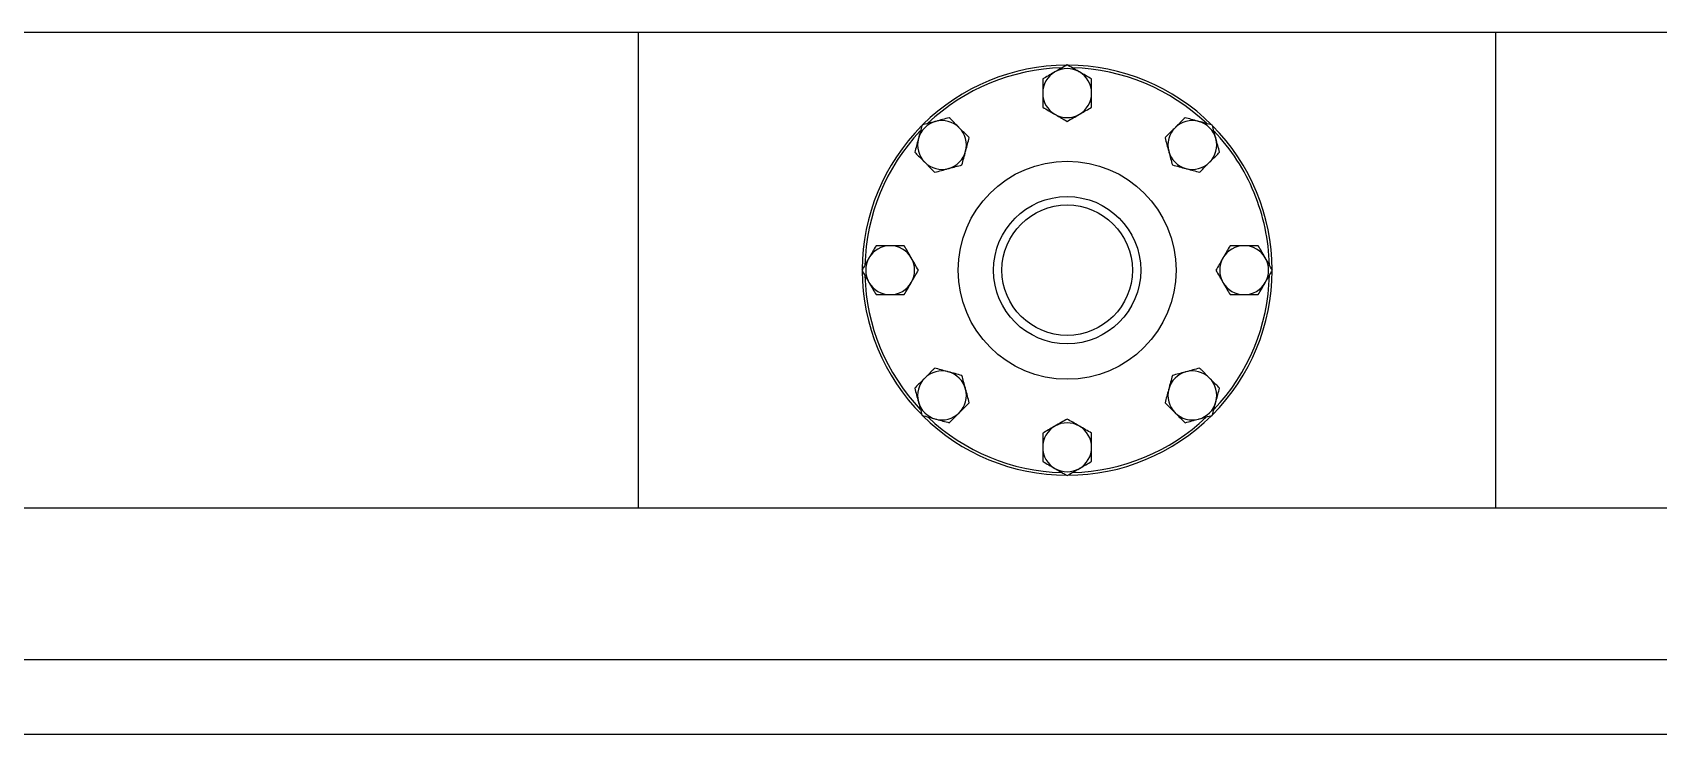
# Model space of a CAD drawing. Header units: inches. Extents: x 0.9 to 37.1, y -8.4 to 11.7.
# Drawn here: x 9.2246 to 9.6791, y 7.2959 to 7.4921 of the extents above; entities that cross this region are included whole.
import ezdxf

# ---------------------------------------------------------------- set-up
doc = ezdxf.new("R2010")
doc.units = ezdxf.units.IN
doc.header["$MEASUREMENT"] = 0

msp = doc.modelspace()

# ---------------------------------------------------------------- linework, layer by layer
at = {"color": 7, "linetype": 'Continuous', "lineweight": 25}
for p, q in [((9.394033023153545, 7.492065021404463), (9.169033023153547, 7.492065021404463)), ((9.633616356486879, 7.492065021404431), (9.394033023153545, 7.492065021404431)), ((9.394033023153545, 7.425658771404464), (9.394033023153545, 7.492065021404463)), ((9.394033023153545, 7.359252521404431), (9.394033023153545, 7.492065021404431)), ((9.858616356486879, 7.492065021404454), (9.633616356486879, 7.492065021404454)), ((9.633616356486879, 7.425658771404454), (9.633616356486879, 7.492065021404454)), ((9.633616356486879, 7.359252521404431), (9.633616356486879, 7.492065021404431)), ((9.394033023153545, 7.359252521404464), (9.394033023153545, 7.425658771404464)), ((9.633616356486879, 7.359252521404454), (9.633616356486879, 7.425658771404454)), ((9.169033023153547, 7.359252521404464), (9.394033023153545, 7.359252521404464)), ((9.394033023153545, 7.359252521404431), (9.633616356486879, 7.359252521404431)), ((9.633616356486879, 7.359252521404454), (9.858616356486879, 7.359252521404454)), ((10.16378604286049, 7.316775897388684), (8.86907167011327, 7.316775897388684)), ((10.15861635648688, 7.29594256405535), (8.874241356486884, 7.29594256405535))]:
    msp.add_line(p, q, dxfattribs=at)
for radius in [0.03046874999999966, 0.02058187053800041, 0.01822916666666688]:
    msp.add_circle((9.513824689820211, 7.425658771404431), radius, dxfattribs=at)
for centre, radius, start, end in [((9.513824689820211, 7.425658771404431), 0.0572916666666663, 90.23318464295807, 134.7394185399983), ((9.513824689820211, 7.425658771404431), 0.0565616797900264, 91.47562554522037, 133.4596596863263), ((9.513824689820211, 7.475137938071096), 0.006833333333333065, 60.00000000000129, 119.9999999999987), ((9.513824689820211, 7.425658771404431), 0.05729166666666763, 45.18830144895191, 89.74936010981259), ((9.513824689820211, 7.425658771404431), 0.05656167979002714, 46.5226839794093, 88.42044468870465), ((9.513824689820211, 7.475137938071096), 0.006833333333333065, 119.9999999999987, 180), ((9.513824689820211, 7.475137938071096), 0.006833333333333065, 0, 60.00000000000129), ((9.513824689820211, 7.475137938071096), 0.006833333333333065, 180, 240.0000000000021), ((9.513824689820211, 7.475137938071096), 0.006833333333333065, 299.9999999999995, 0), ((9.513824689820211, 7.475137938071096), 0.006833333333333065, 240.0000000000021, 299.9999999999995), ((9.513824689820211, 7.425658771404431), 0.05729166666666678, 135.2571816672273, 179.7535383308726), ((9.513824689820211, 7.425658771404431), 0.05656167979002606, 136.5477547677127, 178.5364527923946), ((9.478837635542753, 7.46064582568189), 0.006833333333333064, 104.9999999999921, 165.0000000000007), ((9.478837635542753, 7.46064582568189), 0.006833333333332834, 45.0000000000053, 104.9999999999921), ((9.478837635542753, 7.46064582568189), 0.00683333333333478, 345.0000000000053, 45.0000000000053), ((9.54881174409767, 7.46064582568189), 0.006833333333333839, 135.0000000000052, 195.0000000000001), ((9.54881174409767, 7.46064582568189), 0.006833333333333839, 74.99999999999447, 135.0000000000052), ((9.54881174409767, 7.46064582568189), 0.00683333333333478, 14.99999999999542, 74.99999999999447), ((9.513824689820211, 7.425658771404431), 0.05729166666666798, 0.148107606698369, 44.78589844929962), ((9.513824689820211, 7.425658771404431), 0.05656167979002783, 22.50000000001822, 43.42421540811257), ((9.478837635542753, 7.46064582568189), 0.006833333333334153, 165.0000000000007, 224.9999999999981), ((9.478837635542753, 7.46064582568189), 0.00683333333333478, 284.9999999999919, 345.0000000000053), ((9.54881174409767, 7.46064582568189), 0.006833333333333262, 195.0000000000001, 255.0000000000096), ((9.54881174409767, 7.46064582568189), 0.006833333333334781, 315.0000000000192, 14.99999999999542), ((9.478837635542753, 7.46064582568189), 0.006833333333334153, 224.9999999999981, 284.9999999999919), ((9.54881174409767, 7.46064582568189), 0.006833333333334781, 255.0000000000096, 315.0000000000192), ((9.513824689820211, 7.425658771404431), 0.0565616797900278, 1.554508334773073, 22.50000000001822), ((9.464345523153547, 7.425658771404431), 0.006833333333334989, 90, 150.0000000000106), ((9.464345523153547, 7.425658771404431), 0.00683333333333345, 29.99999999999688, 90), ((9.563303856486877, 7.425658771404432), 0.00683333333333345, 90, 150.0000000000031), ((9.563303856486877, 7.425658771404432), 0.006833333333335211, 29.99999999999264, 90), ((9.464345523153547, 7.425658771404431), 0.006833333333335211, 150.0000000000106, 209.9999999999934), ((9.464345523153547, 7.425658771404431), 0.006833333333333672, 330.0000000000007, 29.99999999999688), ((9.563303856486877, 7.425658771404432), 0.00683333333333345, 150.0000000000031, 209.9999999999977), ((9.563303856486877, 7.425658771404432), 0.006833333333335211, 330.0000000000113, 29.99999999999264), ((9.513824689820211, 7.425658771404431), 0.05729166666666681, 180.2581446518465, 224.7894617272967), ((9.513824689820211, 7.425658771404431), 0.05656167979002628, 181.5816413912902, 223.4672577050288), ((9.513824689820211, 7.425658771404431), 0.05729166666666743, 315.1623803618193, 359.8553289600185), ((9.513824689820211, 7.425658771404431), 0.05656167979002751, 316.4871247652036, 358.4677235533312), ((9.464345523153547, 7.425658771404431), 0.006833333333335211, 209.9999999999934, 270.0000000000008), ((9.464345523153547, 7.425658771404431), 0.006833333333334135, 270.0000000000008, 330.0000000000007), ((9.563303856486877, 7.425658771404432), 0.00683333333333345, 209.9999999999977, 270.0000000000008), ((9.563303856486877, 7.425658771404432), 0.006833333333334989, 270.0000000000008, 330.0000000000113), ((9.478837635542753, 7.390671717126972), 0.006833333333333525, 135.000000000008, 195.0000000000037), ((9.478837635542753, 7.390671717126972), 0.006833333333333525, 74.99999999999257, 135.000000000008), ((9.478837635542753, 7.390671717126972), 0.00683333333333478, 14.99999999999542, 74.99999999999257), ((9.548811744097671, 7.390671717126973), 0.00683333333333478, 104.9999999999911, 165.0000000000046), ((9.548811744097671, 7.390671717126973), 0.006833333333333525, 44.99999999999208, 104.9999999999911), ((9.548811744097671, 7.390671717126973), 0.006833333333333525, 345.0000000000015, 44.99999999999208), ((9.478837635542753, 7.390671717126972), 0.00683333333333478, 314.999999999993, 14.99999999999542), ((9.548811744097671, 7.390671717126973), 0.00683333333333478, 165.0000000000046, 225.0000000000087), ((9.478837635542753, 7.390671717126972), 0.006833333333333262, 195.0000000000037, 255.0000000000096), ((9.548811744097671, 7.390671717126973), 0.006833333333333262, 284.9999999999919, 345.0000000000015), ((9.513824689820211, 7.425658771404431), 0.05729166666666691, 225.2336657744067, 269.845170379713), ((9.513824689820211, 7.425658771404431), 0.05656167979002624, 226.5717653042154, 268.4210484106405), ((9.478837635542753, 7.390671717126972), 0.006833333333333262, 255.0000000000096, 314.999999999993), ((9.513824689820213, 7.376179604737766), 0.006833333333332803, 120.0000000000006, 180), ((9.513824689820213, 7.376179604737766), 0.006833333333332681, 60.00000000001233, 120.0000000000006), ((9.513824689820211, 7.425658771404431), 0.05729166666666671, 270.1810350008403, 314.8111845715183), ((9.513824689820211, 7.425658771404431), 0.05656167979002691, 271.5116439316622, 313.4232735478649), ((9.513824689820213, 7.376179604737766), 0.006833333333331792, 0, 60.00000000001233), ((9.548811744097671, 7.390671717126973), 0.006833333333333262, 225.0000000000087, 284.9999999999919), ((9.513824689820213, 7.376179604737766), 0.006833333333333065, 180, 240.0000000000021), ((9.513824689820213, 7.376179604737766), 0.006833333333333065, 299.9999999999995, 0), ((9.513824689820213, 7.376179604737766), 0.006833333333333065, 240.0000000000021, 299.9999999999995)]:
    msp.add_arc(centre, radius, start, end, dxfattribs=at)
for points, knots in [([(9.513824689820211, 7.483028391750022), (9.513269808133051, 7.482708030658571), (9.512149871169544, 7.482061434751215), (9.510992144782566, 7.481393021110046), (9.510408023153545, 7.48105577833029)], [0, 0, 0, 0, 0.4954579634769974, 1, 1, 1, 1]), ([(9.517241356486878, 7.48105577833029), (9.517160352343856, 7.481102546094071), (9.516547044398923, 7.481456639601173), (9.51539070147687, 7.482124254498496), (9.5143498727579, 7.482725177239574), (9.513824689820211, 7.483028391750022)], [0, 0, 0, 0, 0.0701057182032654, 0.5307925293049279, 1, 1, 1, 1]), ([(9.510408023153545, 7.48105577833029), (9.510327019010523, 7.481009010566511), (9.50971371106559, 7.480654917059407), (9.508557368143537, 7.479987302162085), (9.507516539424566, 7.479386379421008), (9.50699135648688, 7.479083164910559)], [0, 0, 0, 0, 0.07010571820322879, 0.5307925293049082, 1, 1, 1, 1]), ([(9.50699135648688, 7.479083164910559), (9.50699135648688, 7.478591929734122), (9.50699135648688, 7.477604816438305), (9.50699135648688, 7.476278630791726), (9.50699135648688, 7.475451888412024), (9.50699135648688, 7.475137938071096)], [0, 0, 0, 0, 0.3805934879738661, 0.7647841813874847, 1, 1, 1, 1]), ([(9.520658023153544, 7.479083164910559), (9.520103141466382, 7.47940352600201), (9.518983204502879, 7.480050121909366), (9.5178254781159, 7.480718535550535), (9.517241356486878, 7.48105577833029)], [0, 0, 0, 0, 0.4954579634770181, 1, 1, 1, 1]), ([(9.520658023153544, 7.475137938071096), (9.520658023153544, 7.475451888406663), (9.520658023153544, 7.476273374295602), (9.520658023153544, 7.477599616803872), (9.520658023153544, 7.478586806886467), (9.520658023153544, 7.479083164910559)], [0, 0, 0, 0, 0.2352153999993363, 0.6154671935981791, 1, 1, 1, 1]), ([(9.50699135648688, 7.475137938071096), (9.50699135648688, 7.474617961196195), (9.50699135648688, 7.47357023300618), (9.50699135648688, 7.472255491137505), (9.50699135648688, 7.471469760502647), (9.50699135648688, 7.471192711231635)], [0, 0, 0, 0, 0.3894480145147163, 0.7847188654868438, 1, 1, 1, 1]), ([(9.520658023153544, 7.471192711231635), (9.520658023153544, 7.471469761521861), (9.520658023153544, 7.472248439009689), (9.520658023153544, 7.473562892642368), (9.520658023153544, 7.474610635094527), (9.520658023153544, 7.475137938071096)], [0, 0, 0, 0, 0.2152816572951844, 0.6050705810156057, 1, 1, 1, 1]), ([(9.480879835229358, 7.468267418671501), (9.480260945125417, 7.468101587567946), (9.479011817753243, 7.467766884897328), (9.477720541755943, 7.467420888536647), (9.477069038734554, 7.467246318828199)], [0, 0, 0, 0, 0.4954579634770253, 1, 1, 1, 1]), ([(9.48366953188086, 7.465477722019997), (9.483447535469626, 7.465699718431233), (9.482866657226909, 7.46628059667395), (9.481928862155813, 7.467218391745045), (9.48123081335409, 7.467916440546769), (9.480879835229358, 7.468267418671501)], [0, 0, 0, 0, 0.2352153999993394, 0.6154671935981707, 1, 1, 1, 1]), ([(9.50699135648688, 7.471192711231635), (9.507546238174038, 7.470872350140183), (9.508666175137545, 7.470225754232828), (9.509823901524523, 7.469557340591659), (9.510408023153545, 7.469220097811903)], [0, 0, 0, 0, 0.4954579634770157, 1, 1, 1, 1]), ([(9.510408023153545, 7.469220097811903), (9.510489027296568, 7.469173330048124), (9.511102335241501, 7.468819236541021), (9.512258678163555, 7.468151621643697), (9.513299506882523, 7.46755069890262), (9.513824689820211, 7.467247484392173)], [0, 0, 0, 0, 0.07010571820326628, 0.5307925293049275, 1, 1, 1, 1]), ([(9.513824689820211, 7.467247484392173), (9.514379571507373, 7.467567845483623), (9.51549950847088, 7.468214441390979), (9.516657234857858, 7.468882855032149), (9.517241356486878, 7.469220097811903)], [0, 0, 0, 0, 0.4954579634769975, 1, 1, 1, 1]), ([(9.517241356486878, 7.469220097811903), (9.517322360629901, 7.469266865575683), (9.517935668574834, 7.469620959082786), (9.519092011496886, 7.47028857398011), (9.520132840215854, 7.470889496721187), (9.520658023153544, 7.471192711231635)], [0, 0, 0, 0, 0.07010571820322835, 0.5307925293049093, 1, 1, 1, 1]), ([(9.546769544411065, 7.468267418671502), (9.546422188686648, 7.467920062947085), (9.545724194181377, 7.467222068441814), (9.544786439317567, 7.466284313578005), (9.544201844174587, 7.465699718435024), (9.54397984775956, 7.465477722019998)], [0, 0, 0, 0, 0.3805934879738522, 0.7647841813874874, 1, 1, 1, 1]), ([(9.55058034090587, 7.467246318828199), (9.550489992524126, 7.467270527604125), (9.549805936397261, 7.467453819890896), (9.548516203454582, 7.467799402791339), (9.54735530986416, 7.46811046329139), (9.546769544411065, 7.468267418671502)], [0, 0, 0, 0, 0.07010571820323193, 0.5307925293049378, 1, 1, 1, 1]), ([(9.473258242239746, 7.466225218984896), (9.473092411136193, 7.465606328880955), (9.472757708465574, 7.464357201508779), (9.472411712104893, 7.463065925511481), (9.472237142396445, 7.46241442249009)], [0, 0, 0, 0, 0.4954579634770047, 1, 1, 1, 1]), ([(9.477069038734554, 7.467246318828199), (9.476978690352807, 7.467222110052273), (9.476294634225944, 7.467038817765502), (9.475004901283263, 7.466693234865058), (9.473844007692842, 7.466382174365007), (9.473258242239746, 7.466225218984896)], [0, 0, 0, 0, 0.0701057182032762, 0.5307925293049395, 1, 1, 1, 1]), ([(9.486459228532365, 7.462688025368495), (9.486263324393414, 7.462883929507444), (9.485712716261414, 7.463434537639444), (9.484783257184194, 7.464363996716667), (9.484042391391332, 7.465104862509525), (9.48366953188086, 7.465477722019997)], [0, 0, 0, 0, 0.2152816572951785, 0.6050705810156127, 1, 1, 1, 1]), ([(9.54397984775956, 7.465477722019998), (9.543612168585259, 7.465110042845695), (9.542871312877258, 7.464369187137695), (9.541941649986407, 7.463439524246844), (9.541386054526313, 7.46288392878675), (9.541190151108058, 7.462688025368496)], [0, 0, 0, 0, 0.3894480145147011, 0.7847188654868439, 1, 1, 1, 1]), ([(9.554391137400676, 7.466225218984897), (9.553772247296736, 7.466391050088451), (9.55252311992456, 7.46672575275907), (9.55123184392726, 7.467071749119752), (9.55058034090587, 7.467246318828199)], [0, 0, 0, 0, 0.4954579634770238, 1, 1, 1, 1]), ([(9.55541223724398, 7.462414422490091), (9.555388028468053, 7.462504770871837), (9.555204736181283, 7.463188826998701), (9.554859153280841, 7.46447855994138), (9.554548092780788, 7.465639453531802), (9.554391137400676, 7.466225218984897)], [0, 0, 0, 0, 0.07010571820325597, 0.5307925293049177, 1, 1, 1, 1]), ([(9.472237142396445, 7.46241442249009), (9.472212933620519, 7.462324074108345), (9.472029641333748, 7.46164001798148), (9.471684058433304, 7.460350285038801), (9.471372997933251, 7.45918939144838), (9.471216042553142, 7.458603625995285)], [0, 0, 0, 0, 0.07010571820324354, 0.5307925293049218, 1, 1, 1, 1]), ([(9.48441702884576, 7.455066432378883), (9.484582859949313, 7.455685322482825), (9.484917562619932, 7.456934449855), (9.485263558980614, 7.458225725852299), (9.485438128689063, 7.458877228873689)], [0, 0, 0, 0, 0.4954579634770041, 1, 1, 1, 1]), ([(9.485438128689063, 7.458877228873689), (9.485462337464988, 7.458967577255434), (9.485645629751758, 7.459651633382299), (9.485991212652202, 7.460941366324978), (9.486302273152253, 7.462102259915399), (9.486459228532365, 7.462688025368495)], [0, 0, 0, 0, 0.07010571820324249, 0.5307925293049102, 1, 1, 1, 1]), ([(9.541190151108058, 7.462688025368496), (9.541355982211615, 7.462069135264555), (9.541690684882232, 7.46082000789238), (9.542036681242914, 7.45952873189508), (9.542211250951361, 7.45887722887369)], [0, 0, 0, 0, 0.49545796347701, 1, 1, 1, 1]), ([(9.542211250951361, 7.45887722887369), (9.542235459727289, 7.458786880491944), (9.542418752014058, 7.45810282436508), (9.542764334914501, 7.456813091422401), (9.543075395414553, 7.45565219783198), (9.543232350794664, 7.455066432378884)], [0, 0, 0, 0, 0.07010571820325612, 0.5307925293049164, 1, 1, 1, 1]), ([(9.556433337087281, 7.458603625995286), (9.556267505983726, 7.459222516099227), (9.555932803313109, 7.460471643471402), (9.555586806952427, 7.461762919468701), (9.55541223724398, 7.462414422490091)], [0, 0, 0, 0, 0.4954579634770111, 1, 1, 1, 1]), ([(9.471216042553142, 7.458603625995285), (9.471563398277558, 7.458256270270869), (9.47226139278283, 7.457558275765598), (9.473199147646639, 7.456620520901788), (9.47378374278962, 7.456035925758807), (9.474005739204644, 7.455813929343782)], [0, 0, 0, 0, 0.3805934879738527, 0.7647841813874864, 1, 1, 1, 1]), ([(9.474005739204644, 7.455813929343782), (9.474373418378947, 7.455446250169478), (9.475114274086948, 7.454705394461478), (9.4760439369778, 7.453775731570628), (9.476599532437893, 7.453220136110534), (9.476795435856149, 7.453024232692279)], [0, 0, 0, 0, 0.389448014514701, 0.7847188654868437, 1, 1, 1, 1]), ([(9.480606232350953, 7.454045332535581), (9.4806965807327, 7.454069541311507), (9.481380636859564, 7.454252833598279), (9.482670369802241, 7.454598416498721), (9.483831263392663, 7.454909476998773), (9.48441702884576, 7.455066432378883)], [0, 0, 0, 0, 0.07010571820327578, 0.5307925293049378, 1, 1, 1, 1]), ([(9.543232350794664, 7.455066432378884), (9.543851240898604, 7.454900601275329), (9.54510036827078, 7.454565898604711), (9.54639164426808, 7.45421990224403), (9.54704314728947, 7.454045332535582)], [0, 0, 0, 0, 0.4954579634770249, 1, 1, 1, 1]), ([(9.550853943784276, 7.453024232692279), (9.551049847923224, 7.453220136831228), (9.551600456055226, 7.453770744963229), (9.552529915132446, 7.454700204040451), (9.553270780925306, 7.455441069833311), (9.55364364043578, 7.455813929343783)], [0, 0, 0, 0, 0.2152816572951774, 0.6050705810156127, 1, 1, 1, 1]), ([(9.55364364043578, 7.455813929343783), (9.553865636847013, 7.456035925755018), (9.554446515089731, 7.456616803997735), (9.555384310160825, 7.45755459906883), (9.55608235896255, 7.458252647870554), (9.556433337087281, 7.458603625995286)], [0, 0, 0, 0, 0.235215399999339, 0.6154671935981708, 1, 1, 1, 1]), ([(9.476795435856149, 7.453024232692279), (9.47741432596009, 7.453190063795834), (9.478663453332265, 7.453524766466451), (9.479954729329563, 7.453870762827133), (9.480606232350953, 7.454045332535581)], [0, 0, 0, 0, 0.4954579634770234, 1, 1, 1, 1]), ([(9.54704314728947, 7.454045332535582), (9.547133495671215, 7.454021123759656), (9.54781755179808, 7.453837831472884), (9.549107284740758, 7.453492248572442), (9.55026817833118, 7.45318118807239), (9.550853943784276, 7.453024232692279)], [0, 0, 0, 0, 0.07010571820323228, 0.5307925293049391, 1, 1, 1, 1]), ([(9.460400296314083, 7.432492104737764), (9.460079935222634, 7.431937223050603), (9.459433339315277, 7.430817286087097), (9.458764925674108, 7.42965955970012), (9.458427682894351, 7.429075438071098)], [0, 0, 0, 0, 0.4954579634770042, 1, 1, 1, 1]), ([(9.464345523153547, 7.432492104737764), (9.464031572817978, 7.432492104737764), (9.463210086929042, 7.432492104737764), (9.461883844420772, 7.432492104737764), (9.460896654338177, 7.432492104737764), (9.460400296314083, 7.432492104737764)], [0, 0, 0, 0, 0.235215399999334, 0.6154671935981663, 1, 1, 1, 1]), ([(9.46829074999301, 7.432492104737764), (9.468013699702784, 7.432492104737764), (9.467235022214954, 7.432492104737764), (9.465920568582277, 7.432492104737764), (9.464872826130115, 7.432492104737764), (9.464345523153547, 7.432492104737764)], [0, 0, 0, 0, 0.2152816572951944, 0.6050705810156242, 1, 1, 1, 1]), ([(9.47026336341274, 7.429075438071098), (9.47021659564896, 7.42915644221412), (9.469862502141858, 7.429769750159053), (9.469194887244534, 7.430926093081107), (9.468593964503457, 7.431966921800075), (9.46829074999301, 7.432492104737764)], [0, 0, 0, 0, 0.07010571820325304, 0.5307925293049272, 1, 1, 1, 1]), ([(9.559358629647415, 7.432492104737765), (9.559038268555964, 7.431937223050604), (9.558391672648607, 7.430817286087098), (9.557723259007439, 7.42965955970012), (9.557386016227683, 7.429075438071099)], [0, 0, 0, 0, 0.4954579634770019, 1, 1, 1, 1]), ([(9.563303856486877, 7.432492104737765), (9.562783879611976, 7.432492104737765), (9.561736151421961, 7.432492104737765), (9.560421409553287, 7.432492104737765), (9.559635678918427, 7.432492104737765), (9.559358629647415, 7.432492104737765)], [0, 0, 0, 0, 0.3894480145147123, 0.7847188654868341, 1, 1, 1, 1]), ([(9.56724908332634, 7.432492104737765), (9.566757848149903, 7.432492104737765), (9.565770734854087, 7.432492104737765), (9.564444549207508, 7.432492104737765), (9.563617806827805, 7.432492104737765), (9.563303856486877, 7.432492104737765)], [0, 0, 0, 0, 0.3805934879738794, 0.7647841813874735, 1, 1, 1, 1]), ([(9.569221696746073, 7.429075438071099), (9.569174928982292, 7.429156442214122), (9.56882083547519, 7.429769750159054), (9.568153220577866, 7.430926093081108), (9.567552297836787, 7.431966921800077), (9.56724908332634, 7.432492104737765)], [0, 0, 0, 0, 0.07010571820325161, 0.530792529304914, 1, 1, 1, 1]), ([(9.458427682894351, 7.429075438071098), (9.458380915130572, 7.428994433928075), (9.45802682162347, 7.428381125983142), (9.457359206726148, 7.427224783061089), (9.456758283985069, 7.42618395434212), (9.45645506947462, 7.425658771404431)], [0, 0, 0, 0, 0.07010571820325413, 0.5307925293049168, 0.9999999999999999, 0.9999999999999999, 0.9999999999999999, 0.9999999999999999]), ([(9.472235976832472, 7.425658771404431), (9.47191561574102, 7.426213653091592), (9.471269019833665, 7.427333590055098), (9.470600606192495, 7.428491316442075), (9.47026336341274, 7.429075438071098)], [0, 0, 0, 0, 0.4954579634770147, 1, 1, 1, 1]), ([(9.557386016227683, 7.429075438071099), (9.557339248463906, 7.428994433928075), (9.556985154956802, 7.428381125983142), (9.556317540059478, 7.427224783061089), (9.555716617318401, 7.426183954342121), (9.555413402807952, 7.425658771404432)], [0, 0, 0, 0, 0.07010571820325269, 0.5307925293049147, 1, 1, 1, 1]), ([(9.571194310165804, 7.425658771404432), (9.570873949074352, 7.426213653091594), (9.570227353166995, 7.427333590055099), (9.569558939525827, 7.428491316442076), (9.569221696746073, 7.429075438071099)], [0, 0, 0, 0, 0.4954579634770138, 1, 1, 1, 1]), ([(9.45645506947462, 7.425658771404431), (9.456775430566072, 7.42510388971727), (9.457422026473429, 7.423983952753764), (9.458090440114598, 7.422826226366786), (9.458427682894351, 7.422242104737764)], [0, 0, 0, 0, 0.4954579634770138, 0.9999999999999999, 0.9999999999999999, 0.9999999999999999, 0.9999999999999999]), ([(9.47026336341274, 7.422242104737764), (9.470310131176518, 7.422323108880788), (9.470664224683624, 7.42293641682572), (9.471331839580946, 7.424092759747774), (9.471932762322023, 7.425133588466743), (9.472235976832472, 7.425658771404431)], [0, 0, 0, 0, 0.07010571820325269, 0.5307925293049147, 1, 1, 1, 1]), ([(9.555413402807952, 7.425658771404432), (9.555733763899404, 7.425103889717271), (9.55638035980676, 7.423983952753765), (9.55704877344793, 7.422826226366787), (9.557386016227683, 7.422242104737766)], [0, 0, 0, 0, 0.4954579634770147, 1, 1, 1, 1]), ([(9.569221696746073, 7.422242104737766), (9.56926846450985, 7.422323108880788), (9.569622558016954, 7.422936416825721), (9.570290172914277, 7.424092759747775), (9.570891095655355, 7.425133588466743), (9.571194310165804, 7.425658771404432)], [0, 0, 0, 0, 0.07010571820325412, 0.5307925293049168, 1, 1, 1, 1]), ([(9.458427682894351, 7.422242104737764), (9.458474450658132, 7.422161100594742), (9.458828544165238, 7.421547792649809), (9.459496159062557, 7.420391449727755), (9.460097081803635, 7.419350621008786), (9.460400296314083, 7.418825438071098)], [0, 0, 0, 0, 0.07010571820325301, 0.5307925293049259, 1, 1, 1, 1]), ([(9.460400296314083, 7.418825438071098), (9.460891531490521, 7.418825438071098), (9.461878644786337, 7.418825438071098), (9.463204830432916, 7.418825438071098), (9.464031572812619, 7.418825438071098), (9.464345523153547, 7.418825438071098)], [0, 0, 0, 0, 0.3805934879738623, 0.764784181387484, 1, 1, 1, 1]), ([(9.464345523153547, 7.418825438071098), (9.464865500028447, 7.418825438071098), (9.465913228218463, 7.418825438071098), (9.46722797008714, 7.418825438071098), (9.468013700721997, 7.418825438071098), (9.46829074999301, 7.418825438071098)], [0, 0, 0, 0, 0.3894480145147123, 0.7847188654868341, 1, 1, 1, 1]), ([(9.46829074999301, 7.418825438071098), (9.46861111108446, 7.419380319758259), (9.469257706991813, 7.420500256721764), (9.469926120632985, 7.421657983108743), (9.47026336341274, 7.422242104737764)], [0, 0, 0, 0, 0.495457963477002, 1, 1, 1, 1]), ([(9.557386016227683, 7.422242104737766), (9.557432783991464, 7.422161100594742), (9.557786877498566, 7.421547792649809), (9.55845449239589, 7.420391449727756), (9.559055415136966, 7.419350621008787), (9.559358629647415, 7.418825438071099)], [0, 0, 0, 0, 0.07010571820325162, 0.5307925293049152, 1, 1, 1, 1]), ([(9.559358629647415, 7.418825438071099), (9.55963567993764, 7.418825438071099), (9.56041435742547, 7.418825438071099), (9.561728811058147, 7.418825438071099), (9.562776553510307, 7.418825438071099), (9.563303856486877, 7.418825438071099)], [0, 0, 0, 0, 0.2152816572951599, 0.6050705810156067, 0.9999999999999999, 0.9999999999999999, 0.9999999999999999, 0.9999999999999999]), ([(9.563303856486877, 7.418825438071099), (9.563617806822444, 7.418825438071099), (9.564439292711382, 7.418825438071099), (9.565765535219652, 7.418825438071099), (9.566752725302248, 7.418825438071099), (9.567249083326342, 7.418825438071099)], [0, 0, 0, 0, 0.235215399999334, 0.6154671935981663, 1, 1, 1, 1]), ([(9.567249083326342, 7.418825438071099), (9.56756944441779, 7.419380319758259), (9.568216040325147, 7.420500256721766), (9.568884453966316, 7.421657983108743), (9.569221696746073, 7.422242104737766)], [0, 0, 0, 0, 0.4954579634770041, 1, 1, 1, 1]), ([(9.474005739204644, 7.39550361346508), (9.473783742793412, 7.395281617053845), (9.473202864550693, 7.394700738811128), (9.472265069479597, 7.393762943740033), (9.471567020677874, 7.393064894938309), (9.471216042553142, 7.392713916813578)], [0, 0, 0, 0, 0.2352153999993322, 0.615467193598183, 1, 1, 1, 1]), ([(9.476795435856149, 7.398293310116584), (9.476599531717198, 7.398097405977634), (9.476048923585198, 7.397546797845633), (9.475119464507976, 7.396617338768412), (9.474378598715116, 7.395876472975552), (9.474005739204644, 7.39550361346508)], [0, 0, 0, 0, 0.2152816572951847, 0.6050705810156005, 1, 1, 1, 1]), ([(9.480606232350954, 7.397272210273281), (9.48051588396921, 7.397296419049207), (9.479831827842343, 7.397479711335977), (9.478542094899666, 7.397825294236421), (9.477381201309244, 7.398136354736472), (9.476795435856149, 7.398293310116584)], [0, 0, 0, 0, 0.07010571820323219, 0.5307925293048955, 1, 1, 1, 1]), ([(9.48441702884576, 7.396251110429978), (9.483798138741818, 7.396416941533533), (9.482549011369644, 7.396751644204151), (9.481257735372344, 7.397097640564833), (9.480606232350954, 7.397272210273281)], [0, 0, 0, 0, 0.4954579634769816, 1, 1, 1, 1]), ([(9.485438128689063, 7.392440313935174), (9.485413919913137, 7.392530662316918), (9.485230627626366, 7.393214718443783), (9.484885044725923, 7.394504451386462), (9.48457398422587, 7.395665344976884), (9.48441702884576, 7.396251110429978)], [0, 0, 0, 0, 0.07010571820325612, 0.5307925293049164, 1, 1, 1, 1]), ([(9.543232350794664, 7.396251110429979), (9.54306651969111, 7.395632220326037), (9.542731817020492, 7.394383092953863), (9.54238582065981, 7.393091816956565), (9.542211250951361, 7.392440313935174)], [0, 0, 0, 0, 0.4954579634769991, 1, 1, 1, 1]), ([(9.547043147289472, 7.397272210273282), (9.546952798907725, 7.397248001497355), (9.54626874278086, 7.397064709210585), (9.544979009838183, 7.396719126310142), (9.543818116247762, 7.39640806581009), (9.543232350794664, 7.396251110429979)], [0, 0, 0, 0, 0.07010571820323219, 0.5307925293048946, 1, 1, 1, 1]), ([(9.550853943784276, 7.398293310116584), (9.550235053680334, 7.398127479013029), (9.54898592630816, 7.397792776342412), (9.547694650310861, 7.397446779981729), (9.547043147289472, 7.397272210273282)], [0, 0, 0, 0, 0.4954579634769802, 1, 1, 1, 1]), ([(9.55364364043578, 7.395503613465081), (9.553275961261477, 7.395871292639384), (9.552535105553474, 7.396612148347384), (9.551605442662625, 7.397541811238235), (9.551049847202531, 7.398097406698328), (9.550853943784276, 7.398293310116584)], [0, 0, 0, 0, 0.3894480145147205, 0.784718865486819, 1, 1, 1, 1]), ([(9.556433337087283, 7.392713916813578), (9.556085981362866, 7.393061272537994), (9.555387986857594, 7.393759267043266), (9.554450231993785, 7.394697021907074), (9.553865636850805, 7.395281617050056), (9.55364364043578, 7.395503613465081)], [0, 0, 0, 0, 0.3805934879738528, 0.7647841813874877, 1, 1, 1, 1]), ([(9.471216042553142, 7.392713916813578), (9.471381873656698, 7.392095026709637), (9.471716576327315, 7.390845899337461), (9.472062572687998, 7.389554623340162), (9.472237142396445, 7.388903120318772)], [0, 0, 0, 0, 0.4954579634770118, 1, 1, 1, 1]), ([(9.486459228532365, 7.388629517440368), (9.48629339742881, 7.389248407544308), (9.485958694758192, 7.390497534916483), (9.48561269839751, 7.391788810913782), (9.485438128689063, 7.392440313935174)], [0, 0, 0, 0, 0.49545796347701, 1, 1, 1, 1]), ([(9.542211250951361, 7.392440313935174), (9.542187042175437, 7.392349965553429), (9.542003749888666, 7.391665909426564), (9.541658166988222, 7.390376176483885), (9.541347106488171, 7.389215282893463), (9.54119015110806, 7.388629517440368)], [0, 0, 0, 0, 0.0701057182032424, 0.5307925293049108, 1, 1, 1, 1]), ([(9.55541223724398, 7.388903120318773), (9.555436446019906, 7.388993468700518), (9.555619738306676, 7.389677524827382), (9.55596532120712, 7.390967257770061), (9.556276381707173, 7.392128151360483), (9.556433337087283, 7.392713916813578)], [0, 0, 0, 0, 0.07010571820324345, 0.5307925293049224, 1, 1, 1, 1]), ([(9.472237142396445, 7.388903120318772), (9.472261351172373, 7.388812771937027), (9.472444643459141, 7.388128715810163), (9.472790226359583, 7.386838982867483), (9.473101286859636, 7.385678089277062), (9.473258242239748, 7.385092323823967)], [0, 0, 0, 0, 0.07010571820325588, 0.5307925293049184, 1, 1, 1, 1]), ([(9.48366953188086, 7.385839820788864), (9.484037211055165, 7.386207499963168), (9.484778066763166, 7.386948355671167), (9.485707729654017, 7.387878018562018), (9.486263325114109, 7.388433614022112), (9.486459228532365, 7.388629517440368)], [0, 0, 0, 0, 0.3894480145147207, 0.784718865486851, 1, 1, 1, 1]), ([(9.54119015110806, 7.388629517440368), (9.54138605524701, 7.388433613301419), (9.54193666337901, 7.387883005169417), (9.54286612245623, 7.386953546092196), (9.543606988249092, 7.386212680299337), (9.543979847759564, 7.385839820788865)], [0, 0, 0, 0, 0.2152816572951781, 0.6050705810156126, 1, 1, 1, 1]), ([(9.554391137400678, 7.385092323823967), (9.554556968504231, 7.385711213927909), (9.55489167117485, 7.386960341300083), (9.55523766753553, 7.388251617297382), (9.55541223724398, 7.388903120318773)], [0, 0, 0, 0, 0.4954579634769983, 1, 1, 1, 1]), ([(9.473258242239748, 7.385092323823967), (9.473877132343688, 7.384926492720412), (9.475126259715863, 7.384591790049793), (9.47641753571316, 7.384245793689112), (9.477069038734554, 7.384071223980664)], [0, 0, 0, 0, 0.4954579634769805, 1, 1, 1, 1]), ([(9.477069038734554, 7.384071223980664), (9.477159387116297, 7.384047015204738), (9.477843443243163, 7.383863722917967), (9.479133176185842, 7.383518140017523), (9.480294069776264, 7.383207079517472), (9.480879835229358, 7.383050124137361)], [0, 0, 0, 0, 0.0701057182032319, 0.5307925293048945, 1, 1, 1, 1]), ([(9.480879835229358, 7.383050124137361), (9.481227190953776, 7.383397479861777), (9.481925185459048, 7.384095474367049), (9.482862940322853, 7.385033229230857), (9.483447535465837, 7.385617824373838), (9.48366953188086, 7.385839820788864)], [0, 0, 0, 0, 0.3805934879738644, 0.7647841813874792, 1, 1, 1, 1]), ([(9.510408023153547, 7.382097444996958), (9.510327019010523, 7.382050677233179), (9.50971371106559, 7.381696583726076), (9.508557368143537, 7.381028968828753), (9.50751653942457, 7.380428046087676), (9.50699135648688, 7.380124831577228)], [0, 0, 0, 0, 0.07010571820322815, 0.5307925293049093, 1, 1, 1, 1]), ([(9.513824689820213, 7.384070058416691), (9.513269808133051, 7.383749697325239), (9.512149871169544, 7.383103101417884), (9.510992144782566, 7.382434687776715), (9.510408023153547, 7.382097444996958)], [0, 0, 0, 0, 0.4954579634769972, 1, 1, 1, 1]), ([(9.517241356486878, 7.382097444996958), (9.517160352343856, 7.382144212760739), (9.516547044398923, 7.382498306267842), (9.51539070147687, 7.383165921165165), (9.5143498727579, 7.383766843906242), (9.513824689820213, 7.384070058416691)], [0, 0, 0, 0, 0.07010571820322976, 0.5307925293049086, 1, 1, 1, 1]), ([(9.520658023153544, 7.380124831577228), (9.520103141466386, 7.380445192668679), (9.518983204502879, 7.381091788576034), (9.5178254781159, 7.381760202217204), (9.517241356486878, 7.382097444996958)], [0, 0, 0, 0, 0.4954579634769966, 1, 1, 1, 1]), ([(9.543979847759564, 7.385839820788865), (9.544201844170798, 7.38561782437763), (9.544782722413515, 7.385036946134912), (9.545720517484611, 7.384099151063818), (9.546418566286334, 7.383401102262093), (9.546769544411067, 7.383050124137363)], [0, 0, 0, 0, 0.2352153999993324, 0.6154671935981831, 1, 1, 1, 1]), ([(9.546769544411067, 7.383050124137363), (9.547388434515007, 7.383215955240917), (9.548637561887183, 7.383550657911535), (9.549928837884481, 7.383896654272216), (9.55058034090587, 7.384071223980664)], [0, 0, 0, 0, 0.4954579634769821, 0.9999999999999999, 0.9999999999999999, 0.9999999999999999, 0.9999999999999999]), ([(9.55058034090587, 7.384071223980664), (9.550670689287617, 7.384095432756591), (9.55135474541448, 7.384278725043361), (9.552644478357161, 7.384624307943804), (9.553805371947583, 7.384935368443855), (9.554391137400678, 7.385092323823967)], [0, 0, 0, 0, 0.0701057182032326, 0.5307925293048961, 0.9999999999999999, 0.9999999999999999, 0.9999999999999999, 0.9999999999999999]), ([(9.50699135648688, 7.380124831577228), (9.50699135648688, 7.379847781287001), (9.50699135648688, 7.379069103799173), (9.50699135648688, 7.377754650166494), (9.50699135648688, 7.376706907714334), (9.50699135648688, 7.376179604737766)], [0, 0, 0, 0, 0.215281657295183, 0.6050705810156043, 1, 1, 1, 1]), ([(9.520658023153544, 7.376179604737766), (9.520658023153544, 7.376699581612668), (9.520658023153544, 7.377747309802682), (9.520658023153544, 7.379062051671358), (9.520658023153544, 7.379847782306216), (9.520658023153544, 7.380124831577228)], [0, 0, 0, 0, 0.3894480145147177, 0.7847188654868438, 1, 1, 1, 1]), ([(9.50699135648688, 7.376179604737766), (9.50699135648688, 7.375865654402199), (9.50699135648688, 7.37504416851326), (9.50699135648688, 7.373717926004991), (9.50699135648688, 7.372730735922396), (9.50699135648688, 7.372234377898303)], [0, 0, 0, 0, 0.2352153999993352, 0.6154671935981786, 1, 1, 1, 1]), ([(9.520658023153544, 7.372234377898303), (9.520658023153544, 7.37272561307474), (9.520658023153548, 7.373712726370558), (9.520658023153544, 7.375038912017136), (9.520658023153544, 7.375865654396838), (9.520658023153544, 7.376179604737766)], [0, 0, 0, 0, 0.3805934879738661, 0.7647841813874847, 1, 1, 1, 1]), ([(9.50699135648688, 7.372234377898303), (9.507546238174038, 7.371914016806852), (9.508666175137545, 7.371267420899496), (9.509823901524523, 7.370599007258328), (9.510408023153547, 7.370261764478572)], [0, 0, 0, 0, 0.4954579634769979, 1, 1, 1, 1]), ([(9.510408023153547, 7.370261764478572), (9.510489027296568, 7.370214996714791), (9.511102335241501, 7.369860903207689), (9.512258678163555, 7.369193288310366), (9.513299506882523, 7.368592365569289), (9.513824689820213, 7.368289151058841)], [0, 0, 0, 0, 0.07010571820322897, 0.5307925293049095, 1, 1, 1, 1]), ([(9.513824689820213, 7.368289151058841), (9.514379571507373, 7.368609512150291), (9.51549950847088, 7.369256108057647), (9.516657234857858, 7.369924521698817), (9.51724135648688, 7.370261764478572)], [0, 0, 0, 0, 0.4954579634769981, 0.9999999999999999, 0.9999999999999999, 0.9999999999999999, 0.9999999999999999]), ([(9.51724135648688, 7.370261764478572), (9.517322360629901, 7.370308532242351), (9.517935668574834, 7.370662625749455), (9.51909201149689, 7.371330240646778), (9.520132840215858, 7.371931163387854), (9.520658023153544, 7.372234377898303)], [0, 0, 0, 0, 0.0701057182032286, 0.5307925293049082, 1, 1, 1, 1])]:
    msp.add_open_spline(points, degree=3, knots=knots, dxfattribs=at)

doc.saveas('drawing.dxf')
